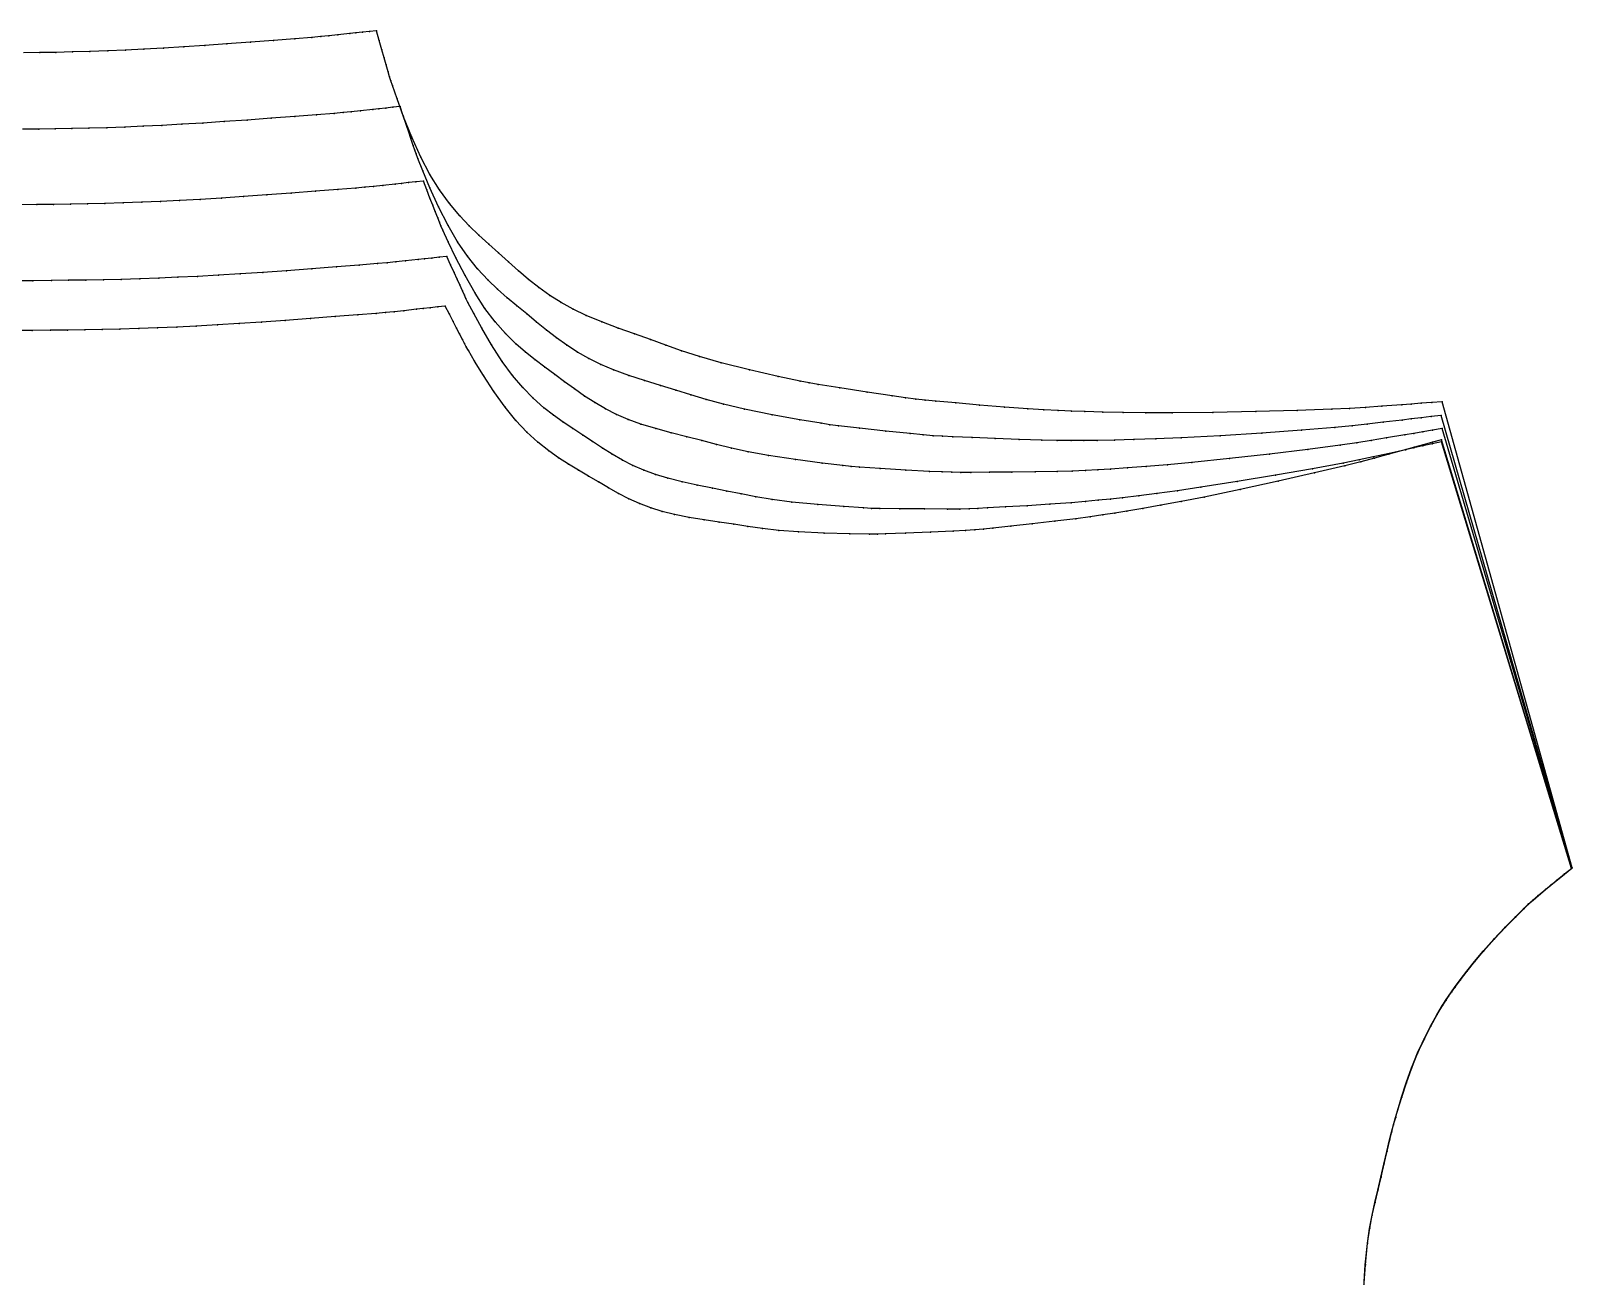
# Model space of a CAD drawing. Extents: x 50 to 2594, y 47 to 2136.
# Drawn here: x 1745.8 to 2055.6, y 1825.5 to 2075.7 of the extents above; entities that cross this region are included whole.
import ezdxf

# ---------------------------------------------------------------- set-up
doc = ezdxf.new("R2010")
doc.units = 0

# ---------------------------------------------------------------- blocks, each defined once
blk = doc.blocks.new('837.ESPALDA_XS')
at = {"layer": '1'}
blk.add_lwpolyline([(2013.77, 1823.159), (2014.055, 1827.748), (2014.471, 1832.056), (2014.905, 1835.045), (2015.414, 1837.711), (2015.981, 1840.223), (2016.586, 1842.755), (2017.195, 1845.353), (2017.803, 1847.991), (2018.39, 1850.531), (2018.934, 1852.831), (2019.322, 1854.396), (2019.702, 1855.848), (2020.106, 1857.303), (2020.564, 1858.879), (2021.333, 1861.414), (2022.262, 1864.264), (2023.343, 1867.284), (2024.574, 1870.332), (2025.851, 1873.103), (2027.168, 1875.678), (2028.438, 1877.963), (2029.572, 1879.866), (2030.196, 1880.852), (2030.779, 1881.728), (2031.368, 1882.575), (2032.014, 1883.473), (2033.132, 1884.998), (2034.466, 1886.756), (2036.01, 1888.696), (2037.755, 1890.767), (2039.92, 1893.173), (2042.129, 1895.508), (2044.178, 1897.598), (2045.865, 1899.272), (2046.778, 1900.156), (2047.652, 1900.955), (2048.73, 1901.882), (2050.256, 1903.145), (2051.364, 1904.051), (2052.638, 1905.089), (2054.034, 1906.222), (2055.508, 1907.416), (2029.376, 1993.539), (2027.539, 1993.033), (2025.708, 1992.529), (2023.938, 1992.04), (2022.285, 1991.583), (2018.794, 1990.616), (2015.901, 1989.826), (2013.12, 1989.096), (2009.963, 1988.311), (2003.832, 1986.864), (1996.542, 1985.212), (1988.89, 1983.541), (1981.675, 1982.037), (1977.023, 1981.123), (1972.946, 1980.368), (1969.345, 1979.737), (1966.12, 1979.195), (1963.699, 1978.8), (1961.294, 1978.425), (1958.739, 1978.055), (1955.868, 1977.674), (1951.635, 1977.161), (1947.115, 1976.648), (1942.803, 1976.179), (1939.193, 1975.798), (1937.274, 1975.603), (1935.555, 1975.449), (1933.662, 1975.317), (1931.22, 1975.186), (1926.626, 1974.983), (1921.639, 1974.784), (1917.635, 1974.633), (1915.995, 1974.573), (1914.411, 1974.589), (1910.446, 1974.652), (1905.279, 1974.788), (1900.09, 1975.021), (1896.156, 1975.328), (1892.876, 1975.707), (1889.952, 1976.131), (1887.086, 1976.571), (1884.175, 1976.992), (1881.151, 1977.435), (1878.122, 1977.934), (1875.197, 1978.52), (1872.731, 1979.145), (1870.404, 1979.874), (1868.181, 1980.714), (1866.03, 1981.673), (1863.96, 1982.73), (1861.919, 1983.871), (1859.897, 1985.059), (1857.886, 1986.257), (1855.87, 1987.447), (1853.862, 1988.655), (1851.872, 1989.925), (1849.906, 1991.303), (1847.69, 1993.071), (1845.501, 1995.091), (1843.326, 1997.414), (1841.149, 2000.092), (1838.889, 2003.251), (1836.787, 2006.461), (1835.02, 2009.33), (1833.764, 2011.467), (1833.339, 2012.218), (1832.981, 2012.881), (1832.565, 2013.684), (1831.964, 2014.857), (1831.396, 2015.962), (1830.714, 2017.286), (1829.947, 2018.773), (1829.125, 2020.366), (1827.588, 2020.222), (1826.085, 2020.067), (1824.659, 2019.91), (1823.355, 2019.763), (1820.812, 2019.48), (1818.863, 2019.276), (1817.13, 2019.111), (1815.233, 2018.946), (1811.533, 2018.642), (1806.998, 2018.284), (1802.011, 2017.902), (1796.954, 2017.528), (1792.185, 2017.191), (1787.655, 2016.89), (1783.296, 2016.623), (1779.042, 2016.388), (1775.152, 2016.196), (1771.298, 2016.03), (1767.486, 2015.891), (1763.72, 2015.78), (1760.175, 2015.7), (1756.672, 2015.64), (1753.208, 2015.595), (1749.778, 2015.557), (1746.046, 2015.523), (1742.167, 2015.51)], dxfattribs=at)
at = {"layer": '2'}
for p in [(1829.125, 2020.366), (2029.376, 1993.539), (1915.995, 1974.573), (2055.508, 1907.416)]:
    blk.add_point(p, dxfattribs=at)
at = {"layer": '3'}
for p in [(1827.588, 2020.222), (1792.185, 2017.191), (1796.954, 2017.528), (1802.011, 2017.902), (1806.998, 2018.284), (1811.533, 2018.642), (1815.233, 2018.946), (1817.13, 2019.111), (1818.863, 2019.276), (1820.812, 2019.48), (1823.355, 2019.763), (1824.659, 2019.91), (1826.085, 2020.067), (1829.947, 2018.773), (1830.714, 2017.286), (1746.046, 2015.523), (1749.778, 2015.557), (1753.208, 2015.595), (1756.672, 2015.64), (1760.175, 2015.7), (1763.72, 2015.78), (1767.486, 2015.891), (1771.298, 2016.03), (1775.152, 2016.196), (1779.042, 2016.388), (1783.296, 2016.623), (1787.655, 2016.89), (1831.396, 2015.962), (1831.964, 2014.857), (1832.565, 2013.684), (1832.981, 2012.881), (1833.339, 2012.218), (1833.764, 2011.467), (1835.02, 2009.33), (1836.787, 2006.461), (1838.889, 2003.251), (1841.149, 2000.092), (1843.326, 1997.414), (1845.501, 1995.091), (1847.69, 1993.071), (2025.708, 1992.529), (2027.539, 1993.033), (1849.906, 1991.303), (1851.872, 1989.925), (2015.901, 1989.826), (2018.794, 1990.616), (2022.285, 1991.583), (2023.938, 1992.04), (1853.862, 1988.655), (1855.87, 1987.447), (1857.886, 1986.257), (2003.832, 1986.864), (2009.963, 1988.311), (2013.12, 1989.096), (1859.897, 1985.059), (1861.919, 1983.871), (1988.89, 1983.541), (1996.542, 1985.212), (1863.96, 1982.73), (1866.03, 1981.673), (1868.181, 1980.714), (1870.404, 1979.874), (1972.946, 1980.368), (1977.023, 1981.123), (1981.675, 1982.037), (1872.731, 1979.145), (1875.197, 1978.52), (1878.122, 1977.934), (1881.151, 1977.435), (1884.175, 1976.992), (1951.635, 1977.161), (1955.868, 1977.674), (1958.739, 1978.055), (1961.294, 1978.425), (1963.699, 1978.8), (1966.12, 1979.195), (1969.345, 1979.737), (1887.086, 1976.571), (1889.952, 1976.131), (1892.876, 1975.707), (1896.156, 1975.328), (1900.09, 1975.021), (1905.279, 1974.788), (1910.446, 1974.652), (1914.411, 1974.589), (1917.635, 1974.633), (1921.639, 1974.784), (1926.626, 1974.983), (1931.22, 1975.186), (1933.662, 1975.317), (1935.555, 1975.449), (1937.274, 1975.603), (1939.193, 1975.798), (1942.803, 1976.179), (1947.115, 1976.648), (2054.034, 1906.222), (2050.256, 1903.145), (2051.364, 1904.051), (2052.638, 1905.089), (2045.865, 1899.272), (2046.778, 1900.156), (2047.652, 1900.955), (2048.73, 1901.882), (2044.178, 1897.598), (2039.92, 1893.173), (2042.129, 1895.508), (2037.755, 1890.767), (2036.01, 1888.696), (2033.132, 1884.998), (2034.466, 1886.756), (2030.196, 1880.852), (2030.779, 1881.728), (2031.368, 1882.575), (2032.014, 1883.473), (2028.438, 1877.963), (2029.572, 1879.866), (2027.168, 1875.678), (2025.851, 1873.103), (2024.574, 1870.332), (2023.343, 1867.284), (2022.262, 1864.264), (2021.333, 1861.414), (2020.106, 1857.303), (2020.564, 1858.879), (2018.934, 1852.831), (2019.322, 1854.396), (2019.702, 1855.848), (2018.39, 1850.531), (2017.803, 1847.991), (2017.195, 1845.353), (2016.586, 1842.755), (2015.414, 1837.711), (2015.981, 1840.223), (2014.905, 1835.045), (2014.471, 1832.056), (2014.055, 1827.748)]:
    blk.add_point(p, dxfattribs=at)
blk = doc.blocks.new('837.ESPALDA_S')
at = {"layer": '1'}
blk.add_lwpolyline([(2013.77, 1823.159), (2014.055, 1827.748), (2014.471, 1832.056), (2014.905, 1835.045), (2015.414, 1837.711), (2015.981, 1840.223), (2016.586, 1842.755), (2017.195, 1845.353), (2017.803, 1847.991), (2018.39, 1850.531), (2018.934, 1852.831), (2019.322, 1854.396), (2019.702, 1855.848), (2020.106, 1857.303), (2020.564, 1858.879), (2021.333, 1861.414), (2022.262, 1864.264), (2023.343, 1867.284), (2024.574, 1870.332), (2025.851, 1873.103), (2027.168, 1875.678), (2028.438, 1877.963), (2029.572, 1879.866), (2030.196, 1880.852), (2030.779, 1881.728), (2031.368, 1882.575), (2032.014, 1883.473), (2033.132, 1884.998), (2034.466, 1886.756), (2036.01, 1888.696), (2037.755, 1890.767), (2039.92, 1893.173), (2042.129, 1895.508), (2044.178, 1897.598), (2045.865, 1899.272), (2046.778, 1900.156), (2047.652, 1900.955), (2048.73, 1901.882), (2050.256, 1903.145), (2051.364, 1904.051), (2052.638, 1905.089), (2054.034, 1906.222), (2055.508, 1907.416), (2029.342, 1993.147), (2027.476, 1992.731), (2025.616, 1992.316), (2023.819, 1991.914), (2022.14, 1991.538), (2018.594, 1990.741), (2015.656, 1990.093), (2012.833, 1989.5), (2009.632, 1988.869), (2003.417, 1987.722), (1996.03, 1986.428), (1988.281, 1985.132), (1980.977, 1983.982), (1976.27, 1983.297), (1972.147, 1982.742), (1968.508, 1982.288), (1965.25, 1981.905), (1962.804, 1981.628), (1960.376, 1981.371), (1957.798, 1981.127), (1954.902, 1980.887), (1950.635, 1980.583), (1946.081, 1980.293), (1941.737, 1980.037), (1938.101, 1979.833), (1936.168, 1979.732), (1934.438, 1979.664), (1932.535, 1979.625), (1930.082, 1979.614), (1925.469, 1979.638), (1920.461, 1979.686), (1916.443, 1979.733), (1914.796, 1979.754), (1913.198, 1979.85), (1909.199, 1980.114), (1903.991, 1980.512), (1898.766, 1981.009), (1894.811, 1981.518), (1891.52, 1982.067), (1888.59, 1982.642), (1885.719, 1983.231), (1882.803, 1983.803), (1879.774, 1984.403), (1876.742, 1985.059), (1873.819, 1985.799), (1871.362, 1986.554), (1869.05, 1987.407), (1866.849, 1988.368), (1864.726, 1989.445), (1862.691, 1990.616), (1860.688, 1991.871), (1858.708, 1993.172), (1856.739, 1994.482), (1854.764, 1995.785), (1852.799, 1997.106), (1850.854, 1998.488), (1848.94, 1999.978), (1846.792, 2001.875), (1844.685, 2004.024), (1842.607, 2006.479), (1840.546, 2009.291), (1838.424, 2012.594), (1836.465, 2015.94), (1834.827, 2018.925), (1833.667, 2021.145), (1833.275, 2021.925), (1832.948, 2022.612), (1832.569, 2023.443), (1832.021, 2024.657), (1831.504, 2025.801), (1830.882, 2027.172), (1830.183, 2028.712), (1829.434, 2030.361), (1827.895, 2030.217), (1826.39, 2030.061), (1824.962, 2029.904), (1823.656, 2029.757), (1821.109, 2029.474), (1819.157, 2029.269), (1817.422, 2029.103), (1815.522, 2028.938), (1811.817, 2028.634), (1807.275, 2028.275), (1802.281, 2027.892), (1797.216, 2027.518), (1792.44, 2027.18), (1787.904, 2026.879), (1783.539, 2026.612), (1779.278, 2026.376), (1775.382, 2026.184), (1771.523, 2026.017), (1767.705, 2025.878), (1763.933, 2025.767), (1760.383, 2025.686), (1756.876, 2025.627), (1753.406, 2025.581), (1749.971, 2025.543), (1746.234, 2025.509), (1742.349, 2025.496)], dxfattribs=at)
at = {"layer": '2'}
for p in [(1829.434, 2030.361), (2029.342, 1993.147), (1914.796, 1979.754), (2055.508, 1907.416)]:
    blk.add_point(p, dxfattribs=at)
at = {"layer": '3'}
for p in [(1821.109, 2029.474), (1823.656, 2029.757), (1824.962, 2029.904), (1826.39, 2030.061), (1827.895, 2030.217), (1779.278, 2026.376), (1783.539, 2026.612), (1787.904, 2026.879), (1792.44, 2027.18), (1797.216, 2027.518), (1802.281, 2027.892), (1807.275, 2028.275), (1811.817, 2028.634), (1815.522, 2028.938), (1817.422, 2029.103), (1819.157, 2029.269), (1830.183, 2028.712), (1830.882, 2027.172), (1746.234, 2025.509), (1749.971, 2025.543), (1753.406, 2025.581), (1756.876, 2025.627), (1760.383, 2025.686), (1763.933, 2025.767), (1767.705, 2025.878), (1771.523, 2026.017), (1775.382, 2026.184), (1831.504, 2025.801), (1832.021, 2024.657), (1832.569, 2023.443), (1832.948, 2022.612), (1833.275, 2021.925), (1833.667, 2021.145), (1834.827, 2018.925), (1836.465, 2015.94), (1838.424, 2012.594), (1840.546, 2009.291), (1842.607, 2006.479), (1844.685, 2004.024), (1846.792, 2001.875), (1848.94, 1999.978), (1850.854, 1998.488), (1852.799, 1997.106), (1854.764, 1995.785), (1856.739, 1994.482), (1858.708, 1993.172), (2025.616, 1992.316), (2027.476, 1992.731), (1860.688, 1991.871), (1862.691, 1990.616), (1864.726, 1989.445), (2012.833, 1989.5), (2015.656, 1990.093), (2018.594, 1990.741), (2022.14, 1991.538), (2023.819, 1991.914), (1866.849, 1988.368), (1869.05, 1987.407), (1871.362, 1986.554), (1996.03, 1986.428), (2003.417, 1987.722), (2009.632, 1988.869), (1873.819, 1985.799), (1876.742, 1985.059), (1879.774, 1984.403), (1882.803, 1983.803), (1885.719, 1983.231), (1976.27, 1983.297), (1980.977, 1983.982), (1988.281, 1985.132), (1888.59, 1982.642), (1891.52, 1982.067), (1894.811, 1981.518), (1898.766, 1981.009), (1903.991, 1980.512), (1909.199, 1980.114), (1913.198, 1979.85), (1938.101, 1979.833), (1941.737, 1980.037), (1946.081, 1980.293), (1950.635, 1980.583), (1954.902, 1980.887), (1957.798, 1981.127), (1960.376, 1981.371), (1962.804, 1981.628), (1965.25, 1981.905), (1968.508, 1982.288), (1972.147, 1982.742), (1916.443, 1979.733), (1920.461, 1979.686), (1925.469, 1979.638), (1930.082, 1979.614), (1932.535, 1979.625), (1934.438, 1979.664), (1936.168, 1979.732), (2054.034, 1906.222), (2050.256, 1903.145), (2051.364, 1904.051), (2052.638, 1905.089), (2045.865, 1899.272), (2046.778, 1900.156), (2047.652, 1900.955), (2048.73, 1901.882), (2044.178, 1897.598), (2039.92, 1893.173), (2042.129, 1895.508), (2037.755, 1890.767), (2036.01, 1888.696), (2033.132, 1884.998), (2034.466, 1886.756), (2030.196, 1880.852), (2030.779, 1881.728), (2031.368, 1882.575), (2032.014, 1883.473), (2028.438, 1877.963), (2029.572, 1879.866), (2027.168, 1875.678), (2025.851, 1873.103), (2024.574, 1870.332), (2023.343, 1867.284), (2022.262, 1864.264), (2021.333, 1861.414), (2020.106, 1857.303), (2020.564, 1858.879), (2018.934, 1852.831), (2019.322, 1854.396), (2019.702, 1855.848), (2018.39, 1850.531), (2017.803, 1847.991), (2017.195, 1845.353), (2016.586, 1842.755), (2015.414, 1837.711), (2015.981, 1840.223), (2014.905, 1835.045), (2014.471, 1832.056), (2014.055, 1827.748)]:
    blk.add_point(p, dxfattribs=at)
blk = doc.blocks.new('837.ESPALDA_M')
at = {"layer": '1'}
blk.add_lwpolyline([(2013.776, 1823.17), (2014.062, 1827.76), (2014.48, 1832.07), (2014.915, 1835.061), (2015.425, 1837.727), (2015.992, 1840.24), (2016.599, 1842.773), (2017.208, 1845.372), (2017.817, 1848.011), (2018.404, 1850.551), (2018.949, 1852.852), (2019.338, 1854.418), (2019.719, 1855.871), (2020.123, 1857.327), (2020.582, 1858.903), (2021.352, 1861.439), (2022.281, 1864.289), (2023.364, 1867.311), (2024.596, 1870.359), (2025.874, 1873.131), (2027.192, 1875.707), (2028.463, 1877.993), (2029.599, 1879.896), (2030.223, 1880.883), (2030.806, 1881.759), (2031.396, 1882.605), (2032.043, 1883.505), (2033.161, 1885.029), (2034.496, 1886.788), (2036.041, 1888.729), (2037.788, 1890.8), (2039.954, 1893.207), (2042.165, 1895.541), (2044.215, 1897.632), (2045.902, 1899.307), (2046.816, 1900.19), (2047.691, 1900.99), (2048.77, 1901.917), (2050.296, 1903.18), (2051.405, 1904.087), (2052.68, 1905.124), (2054.077, 1906.258), (2055.552, 1907.452), (2029.535, 1995.8), (2027.589, 1995.471), (2025.649, 1995.143), (2023.774, 1994.826), (2022.022, 1994.528), (2018.324, 1993.898), (2015.259, 1993.387), (2012.316, 1992.928), (2008.981, 1992.45), (2002.512, 1991.602), (1994.826, 1990.665), (1986.765, 1989.746), (1979.172, 1988.953), (1974.282, 1988.5), (1970.001, 1988.15), (1966.224, 1987.878), (1962.844, 1987.658), (1960.308, 1987.504), (1957.79, 1987.37), (1955.119, 1987.257), (1952.12, 1987.166), (1947.704, 1987.082), (1942.993, 1987.028), (1938.5, 1986.998), (1934.739, 1986.984), (1932.741, 1986.984), (1930.954, 1987.006), (1928.989, 1987.069), (1926.459, 1987.19), (1921.704, 1987.462), (1916.543, 1987.781), (1912.402, 1988.046), (1910.705, 1988.156), (1909.048, 1988.344), (1904.904, 1988.84), (1899.509, 1989.542), (1894.102, 1990.347), (1890.016, 1991.095), (1886.624, 1991.847), (1883.608, 1992.607), (1880.654, 1993.378), (1877.653, 1994.134), (1874.535, 1994.926), (1871.418, 1995.776), (1868.418, 1996.707), (1865.905, 1997.628), (1863.547, 1998.643), (1861.31, 1999.763), (1859.162, 2001), (1857.11, 2002.331), (1855.096, 2003.747), (1853.108, 2005.209), (1851.133, 2006.681), (1849.15, 2008.145), (1847.179, 2009.627), (1845.233, 2011.172), (1843.324, 2012.828), (1841.195, 2014.919), (1839.122, 2017.271), (1837.096, 2019.939), (1835.108, 2022.978), (1833.083, 2026.53), (1831.23, 2030.118), (1829.691, 2033.314), (1828.607, 2035.687), (1828.243, 2036.52), (1827.94, 2037.252), (1827.592, 2038.138), (1827.089, 2039.431), (1826.614, 2040.649), (1826.043, 2042.11), (1825.402, 2043.75), (1824.713, 2045.506), (1823.209, 2045.366), (1821.737, 2045.213), (1820.341, 2045.06), (1819.065, 2044.917), (1816.574, 2044.64), (1814.666, 2044.439), (1812.969, 2044.278), (1811.112, 2044.116), (1807.49, 2043.819), (1803.05, 2043.468), (1798.167, 2043.094), (1793.216, 2042.728), (1788.546, 2042.399), (1784.111, 2042.105), (1779.844, 2041.843), (1775.678, 2041.613), (1771.87, 2041.425), (1768.097, 2041.263), (1764.364, 2041.127), (1760.677, 2041.018), (1757.206, 2040.94), (1753.777, 2040.882), (1750.385, 2040.837), (1747.027, 2040.801), (1743.373, 2040.767)], dxfattribs=at)
at = {"layer": '2'}
for p in [(1824.713, 2045.506), (2029.535, 1995.8), (1910.705, 1988.156), (2055.552, 1907.452)]:
    blk.add_point(p, dxfattribs=at)
at = {"layer": '3'}
for p in [(1819.065, 2044.917), (1820.341, 2045.06), (1821.737, 2045.213), (1823.209, 2045.366), (1779.844, 2041.843), (1784.111, 2042.105), (1788.546, 2042.399), (1793.216, 2042.728), (1798.167, 2043.094), (1803.05, 2043.468), (1807.49, 2043.819), (1811.112, 2044.116), (1812.969, 2044.278), (1814.666, 2044.439), (1816.574, 2044.64), (1825.402, 2043.75), (1826.043, 2042.11), (1747.027, 2040.801), (1750.385, 2040.837), (1753.777, 2040.882), (1757.206, 2040.94), (1760.677, 2041.018), (1764.364, 2041.127), (1768.097, 2041.263), (1771.87, 2041.425), (1775.678, 2041.613), (1826.614, 2040.649), (1827.089, 2039.431), (1827.592, 2038.138), (1827.94, 2037.252), (1828.243, 2036.52), (1828.607, 2035.687), (1829.691, 2033.314), (1831.23, 2030.118), (1833.083, 2026.53), (1835.108, 2022.978), (1837.096, 2019.939), (1839.122, 2017.271), (1841.195, 2014.919), (1843.324, 2012.828), (1845.233, 2011.172), (1847.179, 2009.627), (1849.15, 2008.145), (1851.133, 2006.681), (1853.108, 2005.209), (1855.096, 2003.747), (1857.11, 2002.331), (1859.162, 2001), (1861.31, 1999.763), (1863.547, 1998.643), (1865.905, 1997.628), (1868.418, 1996.707), (1871.418, 1995.776), (2027.589, 1995.471), (1874.535, 1994.926), (1877.653, 1994.134), (1880.654, 1993.378), (1883.608, 1992.607), (2008.981, 1992.45), (2012.316, 1992.928), (2015.259, 1993.387), (2018.324, 1993.898), (2022.022, 1994.528), (2023.774, 1994.826), (2025.649, 1995.143), (1886.624, 1991.847), (1890.016, 1991.095), (1894.102, 1990.347), (1899.509, 1989.542), (1986.765, 1989.746), (1994.826, 1990.665), (2002.512, 1991.602), (1904.904, 1988.84), (1909.048, 1988.344), (1912.402, 1988.046), (1916.543, 1987.781), (1921.704, 1987.462), (1926.459, 1987.19), (1928.989, 1987.069), (1930.954, 1987.006), (1932.741, 1986.984), (1934.739, 1986.984), (1938.5, 1986.998), (1942.993, 1987.028), (1947.704, 1987.082), (1952.12, 1987.166), (1955.119, 1987.257), (1957.79, 1987.37), (1960.308, 1987.504), (1962.844, 1987.658), (1966.224, 1987.878), (1970.001, 1988.15), (1974.282, 1988.5), (1979.172, 1988.953), (2054.077, 1906.258), (2050.296, 1903.18), (2051.405, 1904.087), (2052.68, 1905.124), (2045.902, 1899.307), (2046.816, 1900.19), (2047.691, 1900.99), (2048.77, 1901.917), (2044.215, 1897.632), (2039.954, 1893.207), (2042.165, 1895.541), (2037.788, 1890.8), (2036.041, 1888.729), (2033.161, 1885.029), (2034.496, 1886.788), (2030.223, 1880.883), (2030.806, 1881.759), (2031.396, 1882.605), (2032.043, 1883.505), (2028.463, 1877.993), (2029.599, 1879.896), (2027.192, 1875.707), (2025.874, 1873.131), (2024.596, 1870.359), (2023.364, 1867.311), (2022.281, 1864.289), (2021.352, 1861.439), (2020.123, 1857.327), (2020.582, 1858.903), (2018.949, 1852.852), (2019.338, 1854.418), (2019.719, 1855.871), (2018.404, 1850.551), (2017.817, 1848.011), (2017.208, 1845.372), (2016.599, 1842.773), (2015.425, 1837.727), (2015.992, 1840.24), (2014.915, 1835.061), (2014.48, 1832.07), (2014.062, 1827.76)]:
    blk.add_point(p, dxfattribs=at)
blk = doc.blocks.new('837.ESPALDA_L')
at = {"layer": '1'}
blk.add_lwpolyline([(2013.782, 1823.18), (2014.069, 1827.772), (2014.488, 1832.083), (2014.924, 1835.075), (2015.435, 1837.742), (2016.003, 1840.257), (2016.61, 1842.79), (2017.221, 1845.39), (2017.831, 1848.03), (2018.418, 1850.571), (2018.964, 1852.873), (2019.353, 1854.439), (2019.735, 1855.892), (2020.14, 1857.349), (2020.599, 1858.925), (2021.37, 1861.462), (2022.3, 1864.314), (2023.384, 1867.336), (2024.617, 1870.386), (2025.896, 1873.159), (2027.216, 1875.735), (2028.488, 1878.021), (2029.624, 1879.925), (2030.249, 1880.912), (2030.832, 1881.788), (2031.423, 1882.635), (2032.07, 1883.535), (2033.189, 1885.06), (2034.525, 1886.819), (2036.071, 1888.76), (2037.819, 1890.832), (2039.987, 1893.239), (2042.199, 1895.574), (2044.251, 1897.665), (2045.939, 1899.34), (2046.854, 1900.223), (2047.729, 1901.024), (2048.808, 1901.95), (2050.335, 1903.214), (2051.445, 1904.12), (2052.72, 1905.158), (2054.118, 1906.292), (2055.594, 1907.486), (2029.291, 1998.438), (2027.268, 1998.198), (2025.252, 1997.958), (2023.302, 1997.725), (2021.482, 1997.507), (2017.637, 1997.044), (2014.452, 1996.673), (2011.395, 1996.348), (2007.932, 1996.024), (2001.219, 1995.477), (1993.248, 1994.899), (1984.892, 1994.36), (1977.024, 1993.927), (1971.96, 1993.707), (1967.529, 1993.562), (1963.62, 1993.472), (1960.125, 1993.417), (1957.502, 1993.387), (1954.9, 1993.376), (1952.14, 1993.395), (1949.044, 1993.452), (1944.487, 1993.589), (1939.627, 1993.772), (1934.994, 1993.968), (1931.116, 1994.144), (1929.057, 1994.245), (1927.215, 1994.358), (1925.192, 1994.522), (1922.591, 1994.775), (1917.702, 1995.296), (1912.398, 1995.886), (1908.142, 1996.368), (1906.398, 1996.568), (1904.687, 1996.847), (1900.41, 1997.573), (1894.846, 1998.576), (1889.273, 1999.688), (1885.07, 2000.672), (1881.587, 2001.626), (1878.495, 2002.568), (1875.468, 2003.519), (1872.391, 2004.457), (1869.194, 2005.437), (1866.001, 2006.478), (1862.935, 2007.597), (1860.373, 2008.681), (1857.977, 2009.855), (1855.712, 2011.132), (1853.545, 2012.526), (1851.482, 2014.012), (1849.464, 2015.584), (1847.475, 2017.203), (1845.499, 2018.832), (1843.515, 2020.453), (1841.545, 2022.091), (1839.603, 2023.795), (1837.706, 2025.611), (1835.602, 2027.89), (1833.57, 2030.437), (1831.603, 2033.31), (1829.693, 2036.566), (1827.772, 2040.356), (1826.032, 2044.176), (1824.596, 2047.571), (1823.592, 2050.09), (1823.257, 2050.973), (1822.98, 2051.749), (1822.663, 2052.686), (1822.207, 2054.054), (1821.776, 2055.343), (1821.258, 2056.888), (1820.675, 2058.623), (1820.05, 2060.482), (1818.58, 2060.345), (1817.141, 2060.198), (1815.776, 2060.049), (1814.529, 2059.91), (1812.094, 2059.641), (1810.229, 2059.447), (1808.57, 2059.291), (1806.755, 2059.135), (1803.214, 2058.847), (1798.874, 2058.508), (1794.101, 2058.147), (1789.261, 2057.794), (1784.697, 2057.476), (1780.361, 2057.192), (1776.19, 2056.94), (1772.118, 2056.719), (1768.396, 2056.539), (1764.708, 2056.383), (1761.059, 2056.254), (1757.455, 2056.151), (1754.062, 2056.077), (1750.71, 2056.023), (1747.395, 2055.982), (1744.113, 2055.95)], dxfattribs=at)
at = {"layer": '2'}
for p in [(1820.05, 2060.482), (2029.291, 1998.438), (1906.398, 1996.568), (2055.594, 1907.486)]:
    blk.add_point(p, dxfattribs=at)
at = {"layer": '3'}
for p in [(1784.697, 2057.476), (1789.261, 2057.794), (1794.101, 2058.147), (1798.874, 2058.508), (1803.214, 2058.847), (1806.755, 2059.135), (1808.57, 2059.291), (1810.229, 2059.447), (1812.094, 2059.641), (1814.529, 2059.91), (1815.776, 2060.049), (1817.141, 2060.198), (1818.58, 2060.345), (1820.675, 2058.623), (1747.395, 2055.982), (1750.71, 2056.023), (1754.062, 2056.077), (1757.455, 2056.151), (1761.059, 2056.254), (1764.708, 2056.383), (1768.396, 2056.539), (1772.118, 2056.719), (1776.19, 2056.94), (1780.361, 2057.192), (1821.258, 2056.888), (1821.776, 2055.343), (1822.207, 2054.054), (1822.663, 2052.686), (1822.98, 2051.749), (1823.257, 2050.973), (1823.592, 2050.09), (1824.596, 2047.571), (1826.032, 2044.176), (1827.772, 2040.356), (1829.693, 2036.566), (1831.603, 2033.31), (1833.57, 2030.437), (1835.602, 2027.89), (1837.706, 2025.611), (1839.603, 2023.795), (1841.545, 2022.091), (1843.515, 2020.453), (1845.499, 2018.832), (1847.475, 2017.203), (1849.464, 2015.584), (1851.482, 2014.012), (1853.545, 2012.526), (1855.712, 2011.132), (1857.977, 2009.855), (1860.373, 2008.681), (1862.935, 2007.597), (1866.001, 2006.478), (1869.194, 2005.437), (1872.391, 2004.457), (1875.468, 2003.519), (1878.495, 2002.568), (1881.587, 2001.626), (1885.07, 2000.672), (1889.273, 1999.688), (1894.846, 1998.576), (1900.41, 1997.573), (1904.687, 1996.847), (1908.142, 1996.368), (1912.398, 1995.886), (2001.219, 1995.477), (2007.932, 1996.024), (2011.395, 1996.348), (2014.452, 1996.673), (2017.637, 1997.044), (2021.482, 1997.507), (2023.302, 1997.725), (2025.252, 1997.958), (2027.268, 1998.198), (1917.702, 1995.296), (1922.591, 1994.775), (1925.192, 1994.522), (1927.215, 1994.358), (1929.057, 1994.245), (1931.116, 1994.144), (1934.994, 1993.968), (1939.627, 1993.772), (1944.487, 1993.589), (1949.044, 1993.452), (1952.14, 1993.395), (1954.9, 1993.376), (1957.502, 1993.387), (1960.125, 1993.417), (1963.62, 1993.472), (1967.529, 1993.562), (1971.96, 1993.707), (1977.024, 1993.927), (1984.892, 1994.36), (1993.248, 1994.899), (2054.118, 1906.292), (2050.335, 1903.214), (2051.445, 1904.12), (2052.72, 1905.158), (2045.939, 1899.34), (2046.854, 1900.223), (2047.729, 1901.024), (2048.808, 1901.95), (2044.251, 1897.665), (2039.987, 1893.239), (2042.199, 1895.574), (2037.819, 1890.832), (2036.071, 1888.76), (2033.189, 1885.06), (2034.525, 1886.819), (2030.249, 1880.912), (2030.832, 1881.788), (2031.423, 1882.635), (2032.07, 1883.535), (2028.488, 1878.021), (2029.624, 1879.925), (2027.216, 1875.735), (2025.896, 1873.159), (2024.617, 1870.386), (2023.384, 1867.336), (2022.3, 1864.314), (2021.37, 1861.462), (2019.735, 1855.892), (2020.14, 1857.349), (2020.599, 1858.925), (2018.964, 1852.873), (2019.353, 1854.439), (2018.418, 1850.571), (2017.831, 1848.03), (2017.221, 1845.39), (2016.61, 1842.79), (2015.435, 1837.742), (2016.003, 1840.257), (2014.924, 1835.075), (2014.488, 1832.083), (2014.069, 1827.772)]:
    blk.add_point(p, dxfattribs=at)
blk = doc.blocks.new('837.ESPALDA_XL')
at = {"layer": '1'}
blk.add_lwpolyline([(2013.788, 1823.19), (2014.076, 1827.784), (2014.496, 1832.096), (2014.933, 1835.089), (2015.445, 1837.757), (2016.014, 1840.273), (2016.622, 1842.807), (2017.233, 1845.407), (2017.843, 1848.049), (2018.432, 1850.591), (2018.979, 1852.893), (2019.368, 1854.46), (2019.75, 1855.914), (2020.156, 1857.37), (2020.615, 1858.947), (2021.387, 1861.485), (2022.318, 1864.338), (2023.404, 1867.361), (2024.638, 1870.411), (2025.918, 1873.185), (2027.238, 1875.762), (2028.511, 1878.049), (2029.649, 1879.953), (2030.274, 1880.941), (2030.858, 1881.817), (2031.449, 1882.664), (2032.096, 1883.564), (2033.217, 1885.089), (2034.553, 1886.848), (2036.1, 1888.79), (2037.849, 1890.862), (2040.018, 1893.27), (2042.232, 1895.605), (2044.285, 1897.697), (2045.974, 1899.372), (2046.889, 1900.256), (2047.765, 1901.056), (2048.845, 1901.983), (2050.373, 1903.246), (2051.483, 1904.153), (2052.76, 1905.191), (2054.158, 1906.325), (2055.635, 1907.519), (2029.515, 2001.177), (2027.411, 2001.022), (2025.313, 2000.868), (2023.284, 2000.717), (2021.39, 2000.576), (2017.389, 2000.276), (2014.076, 2000.04), (2010.897, 1999.845), (2007.299, 1999.671), (2000.326, 1999.416), (1992.05, 1999.189), (1983.377, 1999.019), (1975.215, 1998.936), (1969.964, 1998.944), (1965.371, 1999), (1961.323, 1999.088), (1957.703, 1999.193), (1954.987, 1999.284), (1952.294, 1999.394), (1949.438, 1999.541), (1946.237, 1999.744), (1941.527, 2000.097), (1936.507, 2000.512), (1931.721, 2000.93), (1927.716, 2001.292), (1925.589, 2001.492), (1923.688, 2001.695), (1921.603, 2001.959), (1918.922, 2002.341), (1913.887, 2003.108), (1908.425, 2003.965), (1904.043, 2004.661), (1902.247, 2004.949), (1900.478, 2005.322), (1896.054, 2006.284), (1890.301, 2007.596), (1884.545, 2009.022), (1880.211, 2010.249), (1876.625, 2011.41), (1873.447, 2012.541), (1870.337, 2013.677), (1867.174, 2014.802), (1863.889, 2015.977), (1860.61, 2017.215), (1857.468, 2018.528), (1854.848, 2019.781), (1852.407, 2021.12), (1850.107, 2022.56), (1847.915, 2024.116), (1845.836, 2025.764), (1843.807, 2027.5), (1841.811, 2029.283), (1839.829, 2031.076), (1837.839, 2032.86), (1835.863, 2034.663), (1833.92, 2036.531), (1832.03, 2038.515), (1829.946, 2040.992), (1827.949, 2043.745), (1826.036, 2046.834), (1824.202, 2050.32), (1822.381, 2054.363), (1820.749, 2058.428), (1819.415, 2062.036), (1818.489, 2064.71), (1818.182, 2065.647), (1817.93, 2066.469), (1817.645, 2067.461), (1817.235, 2068.909), (1816.848, 2070.273), (1816.382, 2071.909), (1815.857, 2073.746), (1815.295, 2075.713), (1813.859, 2075.579), (1812.454, 2075.435), (1811.122, 2075.289), (1809.903, 2075.153), (1807.526, 2074.89), (1805.705, 2074.7), (1804.086, 2074.546), (1802.313, 2074.393), (1798.856, 2074.111), (1794.618, 2073.779), (1789.958, 2073.424), (1785.232, 2073.078), (1780.776, 2072.766), (1776.543, 2072.487), (1772.47, 2072.24), (1768.494, 2072.022), (1764.86, 2071.845), (1761.259, 2071.692), (1757.696, 2071.564), (1754.177, 2071.463), (1750.864, 2071.39), (1747.592, 2071.336), (1744.355, 2071.295)], dxfattribs=at)
at = {"layer": '2'}
for p in [(1815.295, 2075.713), (1902.247, 2004.949), (2029.515, 2001.177), (2055.635, 1907.519)]:
    blk.add_point(p, dxfattribs=at)
at = {"layer": '3'}
for p in [(1780.776, 2072.766), (1785.232, 2073.078), (1789.958, 2073.424), (1794.618, 2073.779), (1798.856, 2074.111), (1802.313, 2074.393), (1804.086, 2074.546), (1805.705, 2074.7), (1807.526, 2074.89), (1809.903, 2075.153), (1811.122, 2075.289), (1812.454, 2075.435), (1813.859, 2075.579), (1815.857, 2073.746), (1747.592, 2071.336), (1750.864, 2071.39), (1754.177, 2071.463), (1757.696, 2071.564), (1761.259, 2071.692), (1764.86, 2071.845), (1768.494, 2072.022), (1772.47, 2072.24), (1776.543, 2072.487), (1816.382, 2071.909), (1816.848, 2070.273), (1817.235, 2068.909), (1817.645, 2067.461), (1817.93, 2066.469), (1818.182, 2065.647), (1818.489, 2064.71), (1819.415, 2062.036), (1820.749, 2058.428), (1822.381, 2054.363), (1824.202, 2050.32), (1826.036, 2046.834), (1827.949, 2043.745), (1829.946, 2040.992), (1832.03, 2038.515), (1833.92, 2036.531), (1835.863, 2034.663), (1837.839, 2032.86), (1839.829, 2031.076), (1841.811, 2029.283), (1843.807, 2027.5), (1845.836, 2025.764), (1847.915, 2024.116), (1850.107, 2022.56), (1852.407, 2021.12), (1854.848, 2019.781), (1857.468, 2018.528), (1860.61, 2017.215), (1863.889, 2015.977), (1867.174, 2014.802), (1870.337, 2013.677), (1873.447, 2012.541), (1876.625, 2011.41), (1880.211, 2010.249), (1884.545, 2009.022), (1890.301, 2007.596), (1896.054, 2006.284), (1900.478, 2005.322), (1904.043, 2004.661), (1908.425, 2003.965), (1913.887, 2003.108), (1918.922, 2002.341), (1921.603, 2001.959), (1923.688, 2001.695), (1925.589, 2001.492), (1927.716, 2001.292), (1931.721, 2000.93), (1936.507, 2000.512), (1941.527, 2000.097), (1946.237, 1999.744), (1949.438, 1999.541), (1952.294, 1999.394), (1954.987, 1999.284), (1957.703, 1999.193), (1961.323, 1999.088), (1965.371, 1999), (1969.964, 1998.944), (1975.215, 1998.936), (1983.377, 1999.019), (1992.05, 1999.189), (2000.326, 1999.416), (2007.299, 1999.671), (2010.897, 1999.845), (2014.076, 2000.04), (2017.389, 2000.276), (2021.39, 2000.576), (2023.284, 2000.717), (2025.313, 2000.868), (2027.411, 2001.022), (2054.158, 1906.325), (2050.373, 1903.246), (2051.483, 1904.153), (2052.76, 1905.191), (2045.974, 1899.372), (2046.889, 1900.256), (2047.765, 1901.056), (2048.845, 1901.983), (2044.285, 1897.697), (2040.018, 1893.27), (2042.232, 1895.605), (2037.849, 1890.862), (2036.1, 1888.79), (2033.217, 1885.089), (2034.553, 1886.848), (2030.274, 1880.941), (2030.858, 1881.817), (2031.449, 1882.664), (2032.096, 1883.564), (2028.511, 1878.049), (2029.649, 1879.953), (2027.238, 1875.762), (2025.918, 1873.185), (2024.638, 1870.411), (2023.404, 1867.361), (2022.318, 1864.338), (2021.387, 1861.485), (2019.75, 1855.914), (2020.156, 1857.37), (2020.615, 1858.947), (2018.979, 1852.893), (2019.368, 1854.46), (2018.432, 1850.591), (2017.843, 1848.049), (2017.233, 1845.407), (2016.622, 1842.807), (2015.445, 1837.757), (2016.014, 1840.273), (2014.933, 1835.089), (2014.496, 1832.096), (2014.076, 1827.784)]:
    blk.add_point(p, dxfattribs=at)

msp = doc.modelspace()

# ---------------------------------------------------------------- block references
at = {"layer": '1'}
for name in ['837.ESPALDA_XL', '837.ESPALDA_L', '837.ESPALDA_M', '837.ESPALDA_S', '837.ESPALDA_XS']:
    msp.add_blockref(name, (0, 0), dxfattribs=at)

doc.saveas('drawing.dxf')
